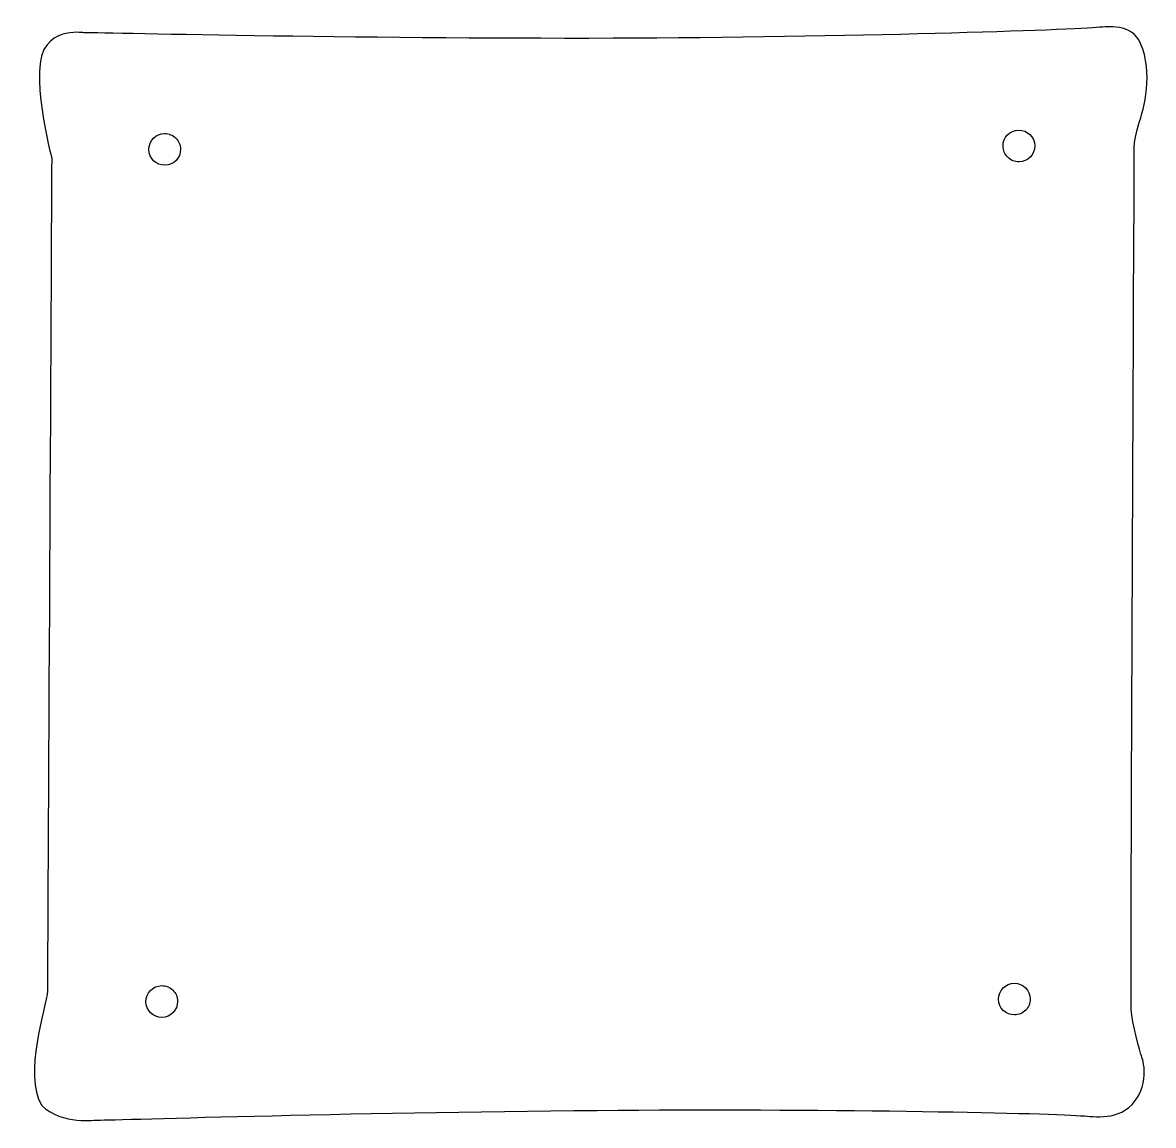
# Model space of a CAD drawing. Extents: x 2.1 to 5.27, y 3.71 to 6.81.
import ezdxf

# ---------------------------------------------------------------- set-up
doc = ezdxf.new("R2010")
doc.units = 0
doc.layers.add('Layer_1', color=7, linetype='CONTINUOUS')

msp = doc.modelspace()

# ---------------------------------------------------------------- linework, layer by layer
at = {"layer": 'Layer_1', "color": 7}
for p, q in [((2.250046, 6.782018), (2.250046, 6.78202)), ((2.496844, 6.497703), (2.496844, 6.497703)), ((4.896008, 6.507293), (4.896008, 6.507293)), ((2.488474, 4.103745), (2.488474, 4.103745)), ((4.883365, 4.110511), (4.883365, 4.110511))]:
    msp.add_line(p, q, dxfattribs=at)
for points in [[(5.238496, 6.750504), (5.212648, 6.809307), (5.143533, 6.796478), (5.122773, 6.796263)], [(2.250046, 6.78202), (2.227175, 6.782098), (2.190063, 6.777511), (2.166594, 6.747301)], [(2.269788, 6.780994), (2.267892, 6.780981), (2.260443, 6.781987), (2.250046, 6.782018)], [(3.75687, 6.765261), (3.032641, 6.763147), (2.289289, 6.781056), (2.269788, 6.780994)], [(5.122773, 6.796263), (5.055482, 6.788719), (4.413951, 6.767179), (3.75687, 6.765261)], [(2.166594, 6.747301), (2.111689, 6.68422), (2.179794, 6.428519), (2.179794, 6.428519)], [(5.232452, 6.521799), (5.248463, 6.569456), (5.274277, 6.669105), (5.238496, 6.750504)], [(5.220594, 6.431325), (5.220594, 6.431325), (5.216441, 6.474141), (5.232452, 6.521799)], [(2.452728, 6.452722), (2.452489, 6.477325), (2.47224, 6.497464), (2.496844, 6.497703)], [(2.496844, 6.497703), (2.50866, 6.497818), (2.520039, 6.493233), (2.528475, 6.484957)], [(2.528475, 6.484957), (2.53691, 6.476682), (2.541713, 6.465394), (2.541825, 6.453577)], [(4.851882, 6.462321), (4.851649, 6.486924), (4.871405, 6.507059), (4.896008, 6.507293)], [(4.896008, 6.507293), (4.920608, 6.507526), (4.940741, 6.487776), (4.94098, 6.463176)], [(2.497699, 6.408606), (2.473099, 6.408373), (2.452967, 6.428122), (2.452728, 6.452722)], [(2.541825, 6.453577), (2.542058, 6.428974), (2.522302, 6.40884), (2.497699, 6.408606)], [(4.865233, 6.430941), (4.856797, 6.439216), (4.851994, 6.450504), (4.851882, 6.462321)], [(4.94098, 6.463176), (4.941218, 6.438573), (4.921467, 6.418434), (4.896863, 6.418195)], [(2.179794, 6.428519), (2.179794, 6.428519), (2.167583, 4.12622), (2.167994, 4.088755)], [(4.896863, 6.418195), (4.885047, 6.41808), (4.873669, 6.422665), (4.865233, 6.430941)], [(5.211987, 4.035552), (5.209376, 4.082348), (5.220594, 6.431325), (5.220594, 6.431325)], [(2.444358, 4.058764), (2.444119, 4.083367), (2.46387, 4.103506), (2.488474, 4.103745)], [(2.488474, 4.103745), (2.50029, 4.10386), (2.511669, 4.099275), (2.520105, 4.090999)], [(4.839248, 4.065539), (4.839015, 4.090139), (4.858765, 4.110272), (4.883365, 4.110511)], [(4.883365, 4.110511), (4.907968, 4.110749), (4.928107, 4.090998), (4.928346, 4.066394)], [(2.167994, 4.088755), (2.165076, 4.043368), (2.098077, 3.855623), (2.151826, 3.766585)], [(2.520105, 4.090999), (2.52854, 4.082724), (2.533343, 4.071436), (2.533455, 4.059619)], [(4.88422, 4.021413), (4.859616, 4.02118), (4.839482, 4.040936), (4.839248, 4.065539)], [(4.928346, 4.066394), (4.92846, 4.054578), (4.923875, 4.0432), (4.9156, 4.034764)], [(2.489329, 4.014648), (2.464729, 4.014414), (2.444597, 4.034164), (2.444358, 4.058764)], [(2.533455, 4.059619), (2.533688, 4.035015), (2.513932, 4.014881), (2.489329, 4.014648)], [(4.9156, 4.034764), (4.907324, 4.026328), (4.896036, 4.021526), (4.88422, 4.021413)], [(5.23915, 3.910409), (5.23915, 3.910409), (5.213569, 4.002631), (5.211987, 4.035552)], [(5.214214, 3.769874), (5.272806, 3.83242), (5.23915, 3.910409), (5.23915, 3.910409)], [(2.151826, 3.766585), (2.209686, 3.711157), (2.305368, 3.727752), (2.30852, 3.725991)], [(2.30852, 3.725991), (2.310187, 3.725058), (3.013831, 3.747763), (3.712304, 3.753408)], [(3.712304, 3.753408), (4.334295, 3.758435), (4.951954, 3.747047), (5.069794, 3.738087)], [(5.069794, 3.738087), (5.094126, 3.739028), (5.168153, 3.720705), (5.214214, 3.769874)]]:
    msp.add_open_spline(points, degree=3, dxfattribs=at)

doc.saveas('drawing.dxf')
